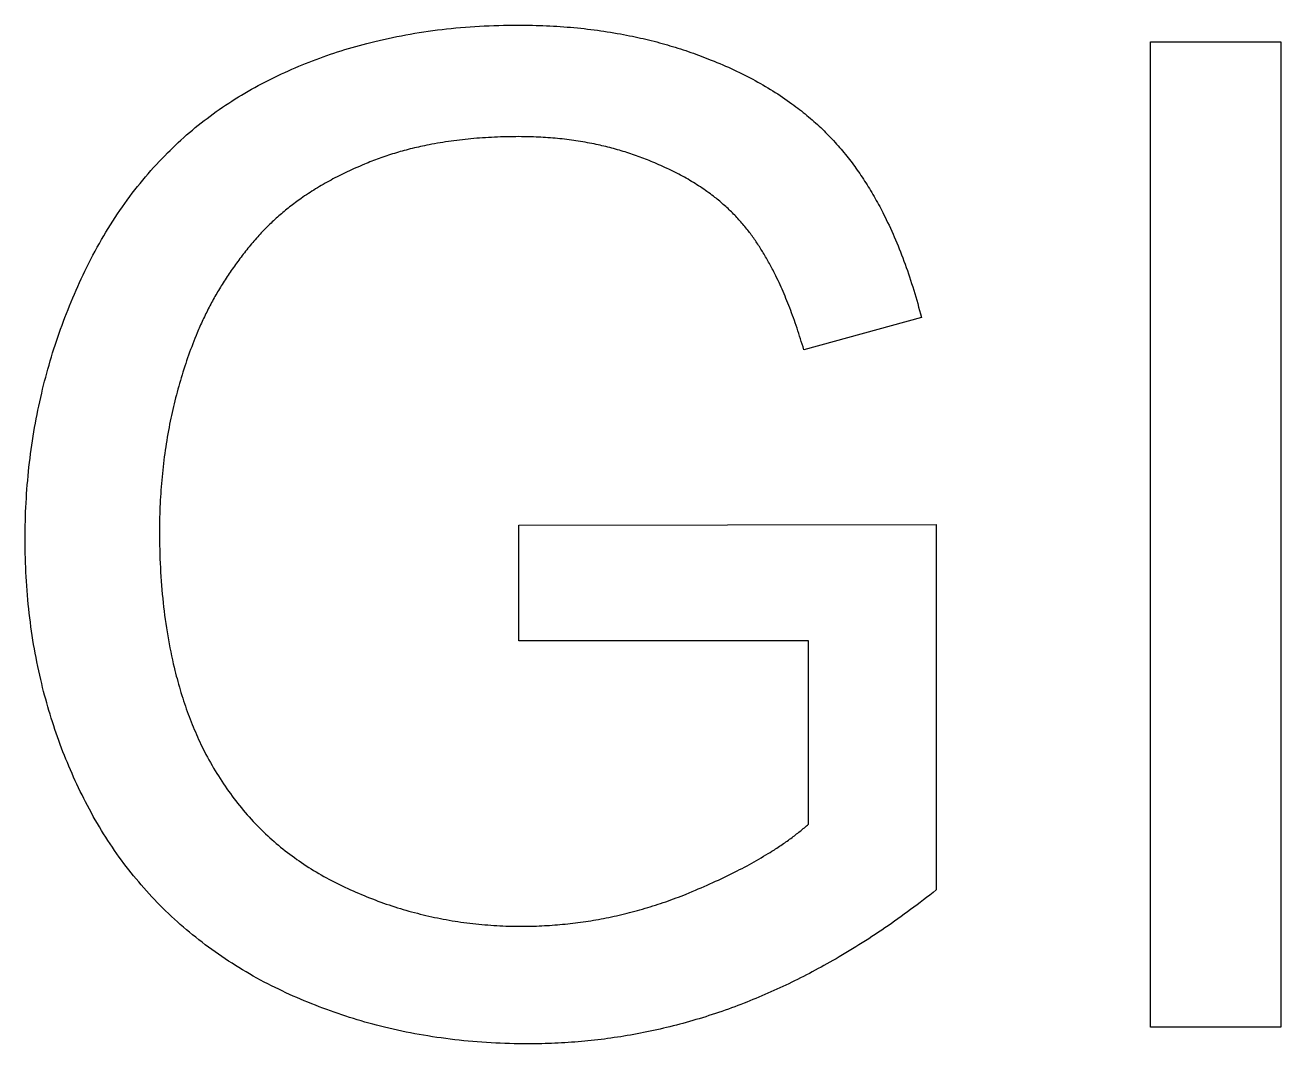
# Model space of a CAD drawing. Extents: x -140 to 139, y -60 to 60.
# Drawn here: x 34.88 to 38.705, y 30.449 to 33.551 of the extents above; entities that cross this region are included whole.
import ezdxf

# ---------------------------------------------------------------- set-up
doc = ezdxf.new("R2010")
doc.units = 0
doc.layers.add('ENGRAVE', color=5, linetype='Continuous')

msp = doc.modelspace()

# ---------------------------------------------------------------- linework, layer by layer
at = {"layer": 'ENGRAVE', "color": 5}
for points in [[(35.5904, 33.367), (35.6004, 33.3722), (35.6105, 33.3775), (35.6206, 33.3827), (35.6307, 33.3878), (35.6409, 33.3928), (35.6512, 33.3977), (35.6614, 33.4026), (35.6718, 33.4073), (35.6822, 33.412), (35.6926, 33.4166), (35.703, 33.4212), (35.7135, 33.4257), (35.7241, 33.43), (35.7347, 33.4343), (35.7453, 33.4386), (35.756, 33.4427), (35.7667, 33.4468), (35.7775, 33.4508), (35.7883, 33.4547), (35.7992, 33.4585), (35.8101, 33.4623), (35.821, 33.466), (35.832, 33.4696), (35.8431, 33.4731), (35.8542, 33.4766), (35.8654, 33.48), (35.8766, 33.4832), (35.8876, 33.4864), (35.8986, 33.4895), (35.9096, 33.4925), (35.921, 33.4955), (35.9329, 33.4985), (35.9455, 33.5016), (35.9587, 33.5047), (35.9722, 33.5078), (35.9858, 33.5108), (35.9993, 33.5137), (36.0128, 33.5164), (36.0262, 33.519), (36.0397, 33.5215), (36.0533, 33.5239), (36.0669, 33.5263), (36.0807, 33.5285), (36.0945, 33.5306), (36.1083, 33.5326), (36.1222, 33.5345), (36.1362, 33.5363), (36.1502, 33.538), (36.1642, 33.5396), (36.1784, 33.5411), (36.1926, 33.5425), (36.2068, 33.5438), (36.2211, 33.5449), (36.2355, 33.546), (36.2499, 33.547), (36.2644, 33.5479), (36.2789, 33.5487), (36.2935, 33.5493), (36.3082, 33.5499), (36.3229, 33.5503), (36.3377, 33.5507), (36.3525, 33.5509), (36.3674, 33.551), (36.3823, 33.5512)], [(36.3823, 33.5512), (36.3932, 33.5511), (36.404, 33.551), (36.4148, 33.5509), (36.4256, 33.5507), (36.4363, 33.5504), (36.447, 33.5501), (36.4576, 33.5497), (36.4682, 33.5493), (36.4788, 33.5487), (36.4894, 33.5482), (36.4999, 33.5476), (36.5104, 33.5469), (36.5208, 33.5461), (36.5312, 33.5453), (36.5416, 33.5445), (36.5519, 33.5435), (36.5622, 33.5426), (36.5724, 33.5415), (36.5827, 33.5404), (36.5929, 33.5393), (36.603, 33.538), (36.6132, 33.5368), (36.6232, 33.5354), (36.6333, 33.534), (36.6432, 33.5326), (36.6531, 33.5311), (36.6631, 33.5295), (36.6731, 33.5278), (36.6832, 33.5261), (36.6932, 33.5243), (36.703, 33.5225), (36.7124, 33.5207), (36.7212, 33.5189), (36.7297, 33.5172), (36.7379, 33.5155), (36.746, 33.5137), (36.7543, 33.5119), (36.7626, 33.51), (36.7709, 33.508), (36.7793, 33.506), (36.7875, 33.504), (36.7957, 33.5019), (36.8039, 33.4998), (36.8121, 33.4976), (36.8202, 33.4954), (36.8283, 33.4931), (36.8364, 33.4908), (36.8444, 33.4885), (36.8525, 33.4861), (36.8605, 33.4836), (36.8684, 33.4812), (36.8764, 33.4786), (36.8843, 33.476), (36.8922, 33.4734), (36.9001, 33.4708), (36.9079, 33.468), (36.9157, 33.4653), (36.9235, 33.4625), (36.9313, 33.4597), (36.939, 33.4568), (36.9467, 33.4538), (36.9543, 33.4508), (36.962, 33.4478), (36.9696, 33.4447)], [(38.308, 30.5), (38.308, 33.5)], [(38.308, 33.5), (38.705, 33.5)], [(38.705, 33.5), (38.705, 30.5)], [(36.9696, 33.4447), (36.9785, 33.4412), (36.9873, 33.4376), (36.9961, 33.4339), (37.0049, 33.4302), (37.0135, 33.4265), (37.0221, 33.4227), (37.0306, 33.4188), (37.039, 33.415), (37.0474, 33.411), (37.0557, 33.407), (37.064, 33.403), (37.0721, 33.3989), (37.0803, 33.3948), (37.0883, 33.3906), (37.0963, 33.3864), (37.1042, 33.3821), (37.112, 33.3778), (37.1198, 33.3734), (37.1275, 33.369), (37.1352, 33.3645), (37.1428, 33.36), (37.1503, 33.3554), (37.1578, 33.3508), (37.1652, 33.3461), (37.1725, 33.3415), (37.1797, 33.3367), (37.1869, 33.3319), (37.1941, 33.327), (37.2013, 33.322), (37.2085, 33.3169), (37.2154, 33.3119), (37.2219, 33.3071), (37.228, 33.3026), (37.2338, 33.2982), (37.2393, 33.2939), (37.2447, 33.2897), (37.2502, 33.2853), (37.2557, 33.2808), (37.2612, 33.2763), (37.2667, 33.2717), (37.2721, 33.2671), (37.2775, 33.2624), (37.2828, 33.2578), (37.288, 33.2531), (37.2932, 33.2484), (37.2983, 33.2436), (37.3034, 33.2389), (37.3085, 33.234), (37.3135, 33.2292), (37.3185, 33.2243), (37.3234, 33.2193), (37.3283, 33.2144), (37.3331, 33.2094), (37.3379, 33.2043), (37.3426, 33.1993), (37.3473, 33.1942), (37.3519, 33.189), (37.3565, 33.1839), (37.361, 33.1787), (37.3655, 33.1734), (37.3699, 33.1681), (37.3743, 33.1628), (37.3787, 33.1575), (37.383, 33.1521)], [(35.0624, 32.8022), (35.0685, 32.8144), (35.0746, 32.8266), (35.0808, 32.8388), (35.087, 32.8509), (35.0934, 32.8628), (35.0998, 32.8746), (35.1064, 32.8863), (35.113, 32.8979), (35.1197, 32.9093), (35.1265, 32.9207), (35.1334, 32.932), (35.1403, 32.9432), (35.1474, 32.9543), (35.1545, 32.9653), (35.1617, 32.9761), (35.169, 32.9869), (35.1764, 32.9976), (35.1839, 33.0081), (35.1914, 33.0186), (35.199, 33.0289), (35.2068, 33.0392), (35.2146, 33.0493), (35.2225, 33.0594), (35.2304, 33.0693), (35.2384, 33.0791), (35.2466, 33.0888), (35.2548, 33.0984), (35.2631, 33.108), (35.2717, 33.1175), (35.2802, 33.1269), (35.2888, 33.1361), (35.2972, 33.145), (35.3055, 33.1535), (35.3136, 33.1618), (35.3217, 33.1698), (35.3298, 33.1777), (35.3381, 33.1856), (35.3465, 33.1935), (35.355, 33.2013), (35.3636, 33.209), (35.3723, 33.2166), (35.381, 33.2241), (35.3897, 33.2315), (35.3985, 33.2389), (35.4074, 33.2461), (35.4164, 33.2533), (35.4255, 33.2603), (35.4346, 33.2673), (35.4438, 33.2742), (35.4531, 33.281), (35.4624, 33.2877), (35.4718, 33.2943), (35.4813, 33.3009), (35.4909, 33.3073), (35.5005, 33.3137), (35.5102, 33.32), (35.52, 33.3262), (35.5298, 33.3323), (35.5397, 33.3383), (35.5497, 33.3442), (35.5598, 33.35), (35.57, 33.3557), (35.5802, 33.3614), (35.5904, 33.367)], [(36.3844, 33.2115), (36.3749, 33.2114), (36.3655, 33.2113), (36.3561, 33.2112), (36.3468, 33.2111), (36.3375, 33.2108), (36.3282, 33.2106), (36.319, 33.2102), (36.3099, 33.2098), (36.3008, 33.2094), (36.2917, 33.2089), (36.2827, 33.2084), (36.2737, 33.2078), (36.2647, 33.2071), (36.2559, 33.2065), (36.247, 33.2057), (36.2382, 33.2049), (36.2295, 33.2041), (36.2208, 33.2032), (36.2121, 33.2022), (36.2035, 33.2013), (36.1949, 33.2002), (36.1863, 33.1991), (36.1778, 33.198), (36.1694, 33.1968), (36.1611, 33.1955), (36.1528, 33.1942), (36.1445, 33.1929), (36.1361, 33.1915), (36.1276, 33.1899), (36.1192, 33.1884), (36.1111, 33.1868), (36.1035, 33.1853), (36.0966, 33.1839), (36.0903, 33.1826), (36.0842, 33.1812), (36.0782, 33.1799), (36.0721, 33.1785), (36.0659, 33.177), (36.0596, 33.1755), (36.0534, 33.174), (36.0472, 33.1724), (36.0411, 33.1708), (36.035, 33.1692), (36.029, 33.1675), (36.023, 33.1658), (36.017, 33.1641), (36.011, 33.1623), (36.005, 33.1605), (35.9991, 33.1587), (35.9932, 33.1569), (35.9874, 33.155), (35.9815, 33.1531), (35.9757, 33.1511), (35.9699, 33.1491), (35.9642, 33.1471), (35.9585, 33.1451), (35.9528, 33.143), (35.9471, 33.1409), (35.9415, 33.1388), (35.9359, 33.1366), (35.9303, 33.1344), (35.9248, 33.1321), (35.9192, 33.1298), (35.9137, 33.1276)], [(36.7978, 33.1317), (36.7922, 33.134), (36.7867, 33.1363), (36.7812, 33.1385), (36.7757, 33.1408), (36.7701, 33.143), (36.7645, 33.1451), (36.7589, 33.1473), (36.7533, 33.1494), (36.7476, 33.1514), (36.742, 33.1534), (36.7363, 33.1554), (36.7306, 33.1574), (36.7249, 33.1593), (36.7192, 33.1612), (36.7134, 33.163), (36.7077, 33.1648), (36.7019, 33.1666), (36.6961, 33.1684), (36.6903, 33.1701), (36.6845, 33.1718), (36.6786, 33.1734), (36.6728, 33.175), (36.6669, 33.1766), (36.6609, 33.1781), (36.655, 33.1796), (36.649, 33.1811), (36.6431, 33.1825), (36.6371, 33.1839), (36.6313, 33.1853), (36.6254, 33.1866), (36.6193, 33.1879), (36.6131, 33.1892), (36.6065, 33.1905), (36.5997, 33.1918), (36.5927, 33.1931), (36.5857, 33.1944), (36.5788, 33.1956), (36.5719, 33.1968), (36.565, 33.1979), (36.558, 33.1989), (36.5511, 33.1999), (36.5441, 33.2009), (36.537, 33.2019), (36.53, 33.2027), (36.5229, 33.2036), (36.5158, 33.2044), (36.5087, 33.2052), (36.5016, 33.2059), (36.4944, 33.2066), (36.4872, 33.2072), (36.48, 33.2078), (36.4728, 33.2083), (36.4656, 33.2088), (36.4583, 33.2093), (36.451, 33.2097), (36.4437, 33.2101), (36.4364, 33.2104), (36.429, 33.2107), (36.4216, 33.2109), (36.4142, 33.2111), (36.4068, 33.2112), (36.3993, 33.2113), (36.3919, 33.2114), (36.3844, 33.2115)], [(35.9137, 33.1276), (35.9071, 33.1248), (35.9004, 33.1219), (35.8938, 33.1191), (35.8872, 33.1163), (35.8807, 33.1134), (35.8742, 33.1104), (35.8678, 33.1075), (35.8614, 33.1045), (35.8551, 33.1014), (35.8488, 33.0984), (35.8426, 33.0953), (35.8364, 33.0922), (35.8302, 33.089), (35.8241, 33.0859), (35.818, 33.0827), (35.812, 33.0794), (35.806, 33.0762), (35.8, 33.0729), (35.7941, 33.0695), (35.7882, 33.0662), (35.7824, 33.0628), (35.7766, 33.0594), (35.7709, 33.0559), (35.7652, 33.0524), (35.7596, 33.049), (35.754, 33.0454), (35.7485, 33.0419), (35.7429, 33.0382), (35.7373, 33.0345), (35.7317, 33.0308), (35.7264, 33.0271), (35.7213, 33.0235), (35.7165, 33.0202), (35.712, 33.017), (35.7077, 33.0138), (35.7034, 33.0106), (35.6991, 33.0074), (35.6947, 33.0041), (35.6904, 33.0008), (35.686, 32.9974), (35.6818, 32.994), (35.6775, 32.9907), (35.6734, 32.9872), (35.6692, 32.9838), (35.6651, 32.9804), (35.661, 32.9769), (35.6569, 32.9734), (35.6528, 32.9699), (35.6488, 32.9664), (35.6449, 32.9628), (35.6409, 32.9592), (35.637, 32.9556), (35.6331, 32.952), (35.6293, 32.9483), (35.6254, 32.9447), (35.6216, 32.941), (35.6179, 32.9373), (35.6141, 32.9335), (35.6104, 32.9298), (35.6068, 32.926), (35.6032, 32.9222), (35.5996, 32.9183), (35.596, 32.9145), (35.5924, 32.9106)], [(37.0842, 32.9229), (37.0814, 32.9266), (37.0785, 32.9302), (37.0756, 32.9339), (37.0727, 32.9375), (37.0697, 32.9411), (37.0667, 32.9446), (37.0637, 32.9482), (37.0606, 32.9517), (37.0575, 32.9552), (37.0544, 32.9587), (37.0512, 32.9621), (37.048, 32.9656), (37.0447, 32.969), (37.0415, 32.9724), (37.0381, 32.9758), (37.0348, 32.9791), (37.0314, 32.9825), (37.028, 32.9858), (37.0246, 32.9891), (37.0211, 32.9923), (37.0176, 32.9956), (37.014, 32.9988), (37.0105, 33.002), (37.0068, 33.0052), (37.0031, 33.0084), (36.9994, 33.0116), (36.9957, 33.0147), (36.992, 33.0178), (36.9884, 33.0207), (36.9847, 33.0237), (36.9808, 33.0267), (36.9767, 33.03), (36.9721, 33.0334), (36.9673, 33.037), (36.9622, 33.0408), (36.9571, 33.0444), (36.9521, 33.048), (36.947, 33.0515), (36.9419, 33.055), (36.9368, 33.0584), (36.9316, 33.0618), (36.9264, 33.0652), (36.921, 33.0685), (36.9157, 33.0719), (36.9103, 33.0752), (36.9048, 33.0784), (36.8993, 33.0816), (36.8937, 33.0848), (36.8881, 33.088), (36.8824, 33.0911), (36.8767, 33.0942), (36.8709, 33.0973), (36.8651, 33.1003), (36.8592, 33.1033), (36.8533, 33.1063), (36.8474, 33.1093), (36.8413, 33.1122), (36.8353, 33.115), (36.8291, 33.1179), (36.823, 33.1207), (36.8167, 33.1235), (36.8104, 33.1262), (36.8041, 33.1289), (36.7978, 33.1317)], [(37.383, 33.1521), (37.387, 33.1469), (37.3911, 33.1418), (37.3951, 33.1366), (37.399, 33.1313), (37.403, 33.126), (37.4069, 33.1207), (37.4108, 33.1153), (37.4146, 33.1099), (37.4185, 33.1044), (37.4223, 33.0989), (37.426, 33.0933), (37.4298, 33.0877), (37.4335, 33.0821), (37.4372, 33.0764), (37.4409, 33.0707), (37.4446, 33.0649), (37.4482, 33.0591), (37.4518, 33.0532), (37.4553, 33.0473), (37.4589, 33.0414), (37.4624, 33.0354), (37.4659, 33.0294), (37.4693, 33.0234), (37.4728, 33.0172), (37.4762, 33.011), (37.4797, 33.0047), (37.483, 32.9985), (37.4863, 32.9924), (37.4894, 32.9864), (37.4926, 32.9803), (37.4958, 32.9739), (37.4993, 32.9668), (37.5032, 32.959), (37.5073, 32.9505), (37.5115, 32.9416), (37.5157, 32.9326), (37.5197, 32.9237), (37.5237, 32.9149), (37.5275, 32.9061), (37.5313, 32.8972), (37.5351, 32.8883), (37.5389, 32.8792), (37.5426, 32.87), (37.5463, 32.8607), (37.5499, 32.8514), (37.5535, 32.842), (37.557, 32.8326), (37.5605, 32.8231), (37.5639, 32.8135), (37.5673, 32.8038), (37.5707, 32.7941), (37.574, 32.7843), (37.5772, 32.7744), (37.5804, 32.7644), (37.5836, 32.7544), (37.5867, 32.7443), (37.5898, 32.7342), (37.5929, 32.7239), (37.5959, 32.7136), (37.5988, 32.7032), (37.6017, 32.6927), (37.6045, 32.6822), (37.6074, 32.6716), (37.6102, 32.661)], [(35.5924, 32.9106), (35.5886, 32.9063), (35.5848, 32.902), (35.5811, 32.8977), (35.5773, 32.8934), (35.5736, 32.889), (35.5699, 32.8847), (35.5662, 32.8803), (35.5626, 32.8759), (35.559, 32.8715), (35.5554, 32.8671), (35.5519, 32.8626), (35.5483, 32.8582), (35.5448, 32.8537), (35.5414, 32.8492), (35.5379, 32.8448), (35.5345, 32.8403), (35.5311, 32.8358), (35.5277, 32.8312), (35.5244, 32.8267), (35.5211, 32.8221), (35.5178, 32.8176), (35.5145, 32.813), (35.5113, 32.8084), (35.5081, 32.8038), (35.5049, 32.7992), (35.5018, 32.7945), (35.4987, 32.7899), (35.4955, 32.7852), (35.4925, 32.7805), (35.4894, 32.7758), (35.4864, 32.7711), (35.4834, 32.7664), (35.4805, 32.7618), (35.4777, 32.7572), (35.4749, 32.7527), (35.4721, 32.7481), (35.4694, 32.7435), (35.4666, 32.7388), (35.4639, 32.7342), (35.4612, 32.7295), (35.4585, 32.7248), (35.4559, 32.7202), (35.4533, 32.7155), (35.4507, 32.7108), (35.4481, 32.706), (35.4456, 32.7013), (35.4431, 32.6965), (35.4406, 32.6918), (35.4381, 32.687), (35.4357, 32.6822), (35.4333, 32.6774), (35.4309, 32.6726), (35.4285, 32.6678), (35.4262, 32.663), (35.4239, 32.6581), (35.4216, 32.6533), (35.4193, 32.6484), (35.4171, 32.6435), (35.4148, 32.6386), (35.4127, 32.6337), (35.4105, 32.6288), (35.4084, 32.6238), (35.4063, 32.6189), (35.4042, 32.6139)], [(37.252, 32.5628), (37.2495, 32.5711), (37.247, 32.5795), (37.2444, 32.5879), (37.2419, 32.5961), (37.2393, 32.6043), (37.2367, 32.6124), (37.234, 32.6204), (37.2314, 32.6284), (37.2287, 32.6363), (37.226, 32.6441), (37.2232, 32.6519), (37.2205, 32.6596), (37.2177, 32.6673), (37.2149, 32.6748), (37.2121, 32.6823), (37.2092, 32.6898), (37.2064, 32.6971), (37.2035, 32.7044), (37.2006, 32.7116), (37.1976, 32.7188), (37.1947, 32.7259), (37.1917, 32.733), (37.1887, 32.74), (37.1857, 32.7468), (37.1827, 32.7535), (37.1796, 32.7602), (37.1766, 32.7669), (37.1734, 32.7737), (37.1701, 32.7806), (37.1667, 32.7874), (37.1636, 32.7938), (37.1607, 32.7996), (37.1582, 32.8045), (37.1559, 32.8089), (37.1538, 32.8129), (37.1517, 32.8168), (37.1495, 32.8208), (37.1473, 32.825), (37.1449, 32.8293), (37.1426, 32.8335), (37.1403, 32.8376), (37.1379, 32.8417), (37.1356, 32.8457), (37.1333, 32.8497), (37.131, 32.8536), (37.1286, 32.8576), (37.1262, 32.8615), (37.1238, 32.8653), (37.1214, 32.8692), (37.119, 32.873), (37.1166, 32.8768), (37.1142, 32.8805), (37.1118, 32.8842), (37.1093, 32.8879), (37.1068, 32.8915), (37.1044, 32.8952), (37.1019, 32.8987), (37.0994, 32.9023), (37.0969, 32.9058), (37.0944, 32.9093), (37.0919, 32.9127), (37.0893, 32.9161), (37.0868, 32.9195), (37.0842, 32.9229)], [(34.8803, 31.9857), (34.8804, 31.9996), (34.8805, 32.0135), (34.8807, 32.0274), (34.881, 32.0413), (34.8814, 32.0552), (34.8819, 32.069), (34.8825, 32.0827), (34.8833, 32.0965), (34.884, 32.1102), (34.8849, 32.1239), (34.8859, 32.1375), (34.887, 32.1511), (34.8881, 32.1647), (34.8894, 32.1783), (34.8907, 32.1918), (34.8921, 32.2053), (34.8937, 32.2188), (34.8953, 32.2322), (34.897, 32.2456), (34.8988, 32.259), (34.9007, 32.2724), (34.9027, 32.2857), (34.9048, 32.299), (34.907, 32.3122), (34.9092, 32.3254), (34.9116, 32.3386), (34.9141, 32.3518), (34.9166, 32.365), (34.9193, 32.3782), (34.922, 32.3913), (34.9249, 32.4044), (34.9277, 32.4172), (34.9307, 32.4299), (34.9336, 32.4423), (34.9367, 32.4546), (34.9398, 32.4669), (34.943, 32.4792), (34.9463, 32.4915), (34.9497, 32.5038), (34.9532, 32.5161), (34.9568, 32.5284), (34.9604, 32.5406), (34.9642, 32.5528), (34.968, 32.5649), (34.9719, 32.577), (34.9759, 32.5891), (34.98, 32.6012), (34.9842, 32.6133), (34.9884, 32.6253), (34.9927, 32.6373), (34.9972, 32.6492), (35.0017, 32.6612), (35.0063, 32.6731), (35.011, 32.6849), (35.0157, 32.6968), (35.0206, 32.7086), (35.0255, 32.7204), (35.0305, 32.7322), (35.0356, 32.7439), (35.0408, 32.7556), (35.0461, 32.7673), (35.0515, 32.7789), (35.0569, 32.7906), (35.0624, 32.8022)], [(37.6102, 32.661), (37.252, 32.5628)], [(35.4042, 32.6139), (35.4008, 32.6055), (35.3974, 32.5971), (35.3941, 32.5887), (35.3908, 32.5803), (35.3876, 32.5719), (35.3844, 32.5634), (35.3813, 32.5549), (35.3783, 32.5464), (35.3753, 32.5378), (35.3723, 32.5293), (35.3694, 32.5207), (35.3666, 32.5121), (35.3638, 32.5035), (35.361, 32.4948), (35.3584, 32.4862), (35.3557, 32.4775), (35.3531, 32.4688), (35.3506, 32.46), (35.3481, 32.4513), (35.3457, 32.4425), (35.3433, 32.4337), (35.341, 32.4249), (35.3387, 32.4161), (35.3364, 32.4072), (35.3343, 32.3983), (35.3321, 32.3894), (35.3301, 32.3804), (35.3281, 32.3716), (35.3261, 32.3627), (35.3242, 32.3538), (35.3223, 32.3448), (35.3205, 32.3356), (35.3186, 32.326), (35.3168, 32.3162), (35.315, 32.3063), (35.3132, 32.2963), (35.3116, 32.2864), (35.31, 32.2764), (35.3084, 32.2665), (35.307, 32.2566), (35.3055, 32.2467), (35.3042, 32.2367), (35.3029, 32.2266), (35.3016, 32.2166), (35.3005, 32.2065), (35.2993, 32.1964), (35.2983, 32.1862), (35.2973, 32.1761), (35.2964, 32.1659), (35.2955, 32.1557), (35.2947, 32.1455), (35.2939, 32.1352), (35.2932, 32.1249), (35.2926, 32.1146), (35.292, 32.1043), (35.2915, 32.094), (35.291, 32.0836), (35.2906, 32.0732), (35.2903, 32.0627), (35.29, 32.0523), (35.2899, 32.0418), (35.2897, 32.0313), (35.2896, 32.0208), (35.2896, 32.0102)], [(36.3844, 32.0286), (37.6552, 32.0307)], [(36.3844, 31.6767), (36.3844, 32.0286)], [(37.6552, 32.0307), (37.6552, 30.9175)], [(35.0645, 31.1855), (35.0591, 31.1963), (35.0537, 31.207), (35.0484, 31.2177), (35.0432, 31.2285), (35.038, 31.2393), (35.033, 31.2502), (35.028, 31.2611), (35.0232, 31.2721), (35.0184, 31.2831), (35.0137, 31.2941), (35.009, 31.3052), (35.0045, 31.3163), (35, 31.3274), (34.9956, 31.3386), (34.9913, 31.3498), (34.9871, 31.361), (34.983, 31.3723), (34.9789, 31.3836), (34.975, 31.395), (34.9711, 31.4064), (34.9673, 31.4178), (34.9635, 31.4293), (34.9599, 31.4408), (34.9563, 31.4524), (34.9528, 31.464), (34.9494, 31.4757), (34.9461, 31.4873), (34.9429, 31.4989), (34.9397, 31.5104), (34.9367, 31.522), (34.9337, 31.5339), (34.9307, 31.5461), (34.9277, 31.5587), (34.9247, 31.5718), (34.9218, 31.5851), (34.9189, 31.5985), (34.9162, 31.6118), (34.9136, 31.6251), (34.9111, 31.6383), (34.9087, 31.6517), (34.9063, 31.665), (34.9041, 31.6785), (34.902, 31.692), (34.9, 31.7055), (34.8981, 31.7191), (34.8962, 31.7327), (34.8945, 31.7464), (34.8929, 31.7601), (34.8914, 31.7739), (34.8899, 31.7877), (34.8886, 31.8015), (34.8874, 31.8154), (34.8862, 31.8294), (34.8852, 31.8434), (34.8843, 31.8574), (34.8834, 31.8715), (34.8827, 31.8856), (34.882, 31.8997), (34.8815, 31.9139), (34.8811, 31.9282), (34.8808, 31.9425), (34.8806, 31.9569), (34.8804, 31.9713), (34.8803, 31.9857)], [(35.2896, 32.0102), (35.2897, 31.9961), (35.2898, 31.9819), (35.29, 31.9678), (35.2903, 31.9538), (35.2906, 31.9398), (35.2911, 31.926), (35.2917, 31.9123), (35.2923, 31.8986), (35.2931, 31.8851), (35.2939, 31.8716), (35.2948, 31.8582), (35.2958, 31.8448), (35.2969, 31.8316), (35.2981, 31.8184), (35.2993, 31.8053), (35.3007, 31.7924), (35.3021, 31.7794), (35.3036, 31.7666), (35.3052, 31.7539), (35.3069, 31.7412), (35.3087, 31.7286), (35.3106, 31.7161), (35.3126, 31.7036), (35.3146, 31.6914), (35.3167, 31.6793), (35.3189, 31.6672), (35.3212, 31.6551), (35.3236, 31.6429), (35.3262, 31.6305), (35.3289, 31.6183), (35.3316, 31.6065), (35.3341, 31.5957), (35.3364, 31.5861), (35.3386, 31.5773), (35.3407, 31.5691), (35.3429, 31.561), (35.3451, 31.5527), (35.3475, 31.5441), (35.35, 31.5356), (35.3525, 31.527), (35.355, 31.5186), (35.3576, 31.5102), (35.3602, 31.502), (35.3628, 31.4938), (35.3656, 31.4856), (35.3683, 31.4775), (35.3712, 31.4694), (35.374, 31.4613), (35.3769, 31.4533), (35.3799, 31.4454), (35.3829, 31.4375), (35.386, 31.4296), (35.3891, 31.4218), (35.3923, 31.414), (35.3955, 31.4063), (35.3988, 31.3986), (35.4021, 31.391), (35.4054, 31.3834), (35.4088, 31.3759), (35.4123, 31.3685), (35.4159, 31.361), (35.4194, 31.3537), (35.423, 31.3463), (35.4267, 31.339)], [(37.2664, 31.6767), (36.3844, 31.6767)], [(37.2664, 31.118), (37.2664, 31.6767)], [(35.4267, 31.339), (35.4312, 31.3305), (35.4357, 31.3221), (35.4402, 31.3136), (35.4448, 31.3053), (35.4495, 31.297), (35.4543, 31.2888), (35.4591, 31.2807), (35.464, 31.2727), (35.469, 31.2647), (35.474, 31.2568), (35.479, 31.249), (35.4842, 31.2412), (35.4894, 31.2335), (35.4946, 31.2259), (35.5, 31.2183), (35.5054, 31.2109), (35.5108, 31.2034), (35.5163, 31.1961), (35.5219, 31.1888), (35.5275, 31.1816), (35.5332, 31.1745), (35.539, 31.1674), (35.5448, 31.1604), (35.5507, 31.1535), (35.5567, 31.1466), (35.5627, 31.1399), (35.5688, 31.1332), (35.5749, 31.1265), (35.5812, 31.1199), (35.5875, 31.1134), (35.5938, 31.1069), (35.6001, 31.1006), (35.6064, 31.0945), (35.6128, 31.0884), (35.6191, 31.0825), (35.6255, 31.0766), (35.632, 31.0708), (35.6386, 31.065), (35.6452, 31.0593), (35.6519, 31.0536), (35.6586, 31.048), (35.6654, 31.0425), (35.6723, 31.0371), (35.6792, 31.0317), (35.6861, 31.0264), (35.6932, 31.0211), (35.7003, 31.016), (35.7074, 31.0108), (35.7146, 31.0058), (35.7219, 31.0008), (35.7292, 30.9959), (35.7366, 30.991), (35.744, 30.9862), (35.7515, 30.9815), (35.7591, 30.9769), (35.7667, 30.9723), (35.7744, 30.9677), (35.7821, 30.9633), (35.7899, 30.9589), (35.7978, 30.9546), (35.8057, 30.9503), (35.8137, 30.9462), (35.8218, 30.942), (35.8298, 30.9379)], [(35.6088, 30.6371), (35.5976, 30.6432), (35.5864, 30.6493), (35.5753, 30.6555), (35.5642, 30.6617), (35.5533, 30.668), (35.5424, 30.6745), (35.5317, 30.681), (35.521, 30.6876), (35.5104, 30.6943), (35.5, 30.7011), (35.4895, 30.7079), (35.4792, 30.7149), (35.469, 30.7219), (35.4588, 30.729), (35.4488, 30.7362), (35.4388, 30.7434), (35.4289, 30.7508), (35.4191, 30.7582), (35.4094, 30.7657), (35.3998, 30.7733), (35.3902, 30.781), (35.3808, 30.7888), (35.3714, 30.7966), (35.3622, 30.8045), (35.353, 30.8125), (35.3439, 30.8206), (35.3349, 30.8288), (35.3259, 30.8371), (35.3171, 30.8454), (35.3083, 30.8539), (35.2996, 30.8624), (35.2911, 30.8709), (35.2826, 30.8796), (35.2743, 30.8882), (35.2661, 30.8969), (35.258, 30.9057), (35.2499, 30.9146), (35.242, 30.9236), (35.2341, 30.9327), (35.2263, 30.9418), (35.2185, 30.951), (35.2109, 30.9604), (35.2034, 30.9697), (35.1959, 30.9792), (35.1885, 30.9887), (35.1812, 30.9984), (35.174, 31.0081), (35.1669, 31.0179), (35.1599, 31.0277), (35.1529, 31.0377), (35.146, 31.0477), (35.1392, 31.0578), (35.1325, 31.068), (35.1259, 31.0783), (35.1194, 31.0887), (35.113, 31.0991), (35.1066, 31.1096), (35.1003, 31.1202), (35.0941, 31.1309), (35.088, 31.1417), (35.082, 31.1526), (35.0761, 31.1635), (35.0703, 31.1745), (35.0645, 31.1855)], [(36.8939, 30.9052), (36.9032, 30.909), (36.9124, 30.9129), (36.9216, 30.9167), (36.9307, 30.9205), (36.9397, 30.9244), (36.9486, 30.9283), (36.9574, 30.9322), (36.9661, 30.9361), (36.9747, 30.94), (36.9832, 30.9439), (36.9917, 30.9478), (37.0001, 30.9517), (37.0083, 30.9556), (37.0165, 30.9596), (37.0247, 30.9635), (37.0327, 30.9675), (37.0406, 30.9715), (37.0485, 30.9754), (37.0562, 30.9794), (37.0639, 30.9834), (37.0715, 30.9874), (37.0791, 30.9915), (37.0865, 30.9955), (37.0938, 30.9995), (37.1009, 31.0035), (37.108, 31.0075), (37.1151, 31.0115), (37.1222, 31.0157), (37.1295, 31.02), (37.1367, 31.0244), (37.1434, 31.0284), (37.1493, 31.0321), (37.1543, 31.0352), (37.1585, 31.0378), (37.1623, 31.0402), (37.1659, 31.0426), (37.1698, 31.0451), (37.1738, 31.0478), (37.1779, 31.0505), (37.182, 31.0532), (37.186, 31.0559), (37.1899, 31.0586), (37.1937, 31.0612), (37.1975, 31.0639), (37.2012, 31.0665), (37.205, 31.0692), (37.2087, 31.0719), (37.2124, 31.0746), (37.216, 31.0773), (37.2196, 31.08), (37.2232, 31.0827), (37.2267, 31.0853), (37.2302, 31.088), (37.2337, 31.0908), (37.2371, 31.0935), (37.2405, 31.0962), (37.2439, 31.0989), (37.2472, 31.1016), (37.2505, 31.1043), (37.2537, 31.1071), (37.2569, 31.1098), (37.2601, 31.1125), (37.2632, 31.1153), (37.2664, 31.118)], [(35.8298, 30.9379), (35.838, 30.9339), (35.8463, 30.9299), (35.8545, 30.926), (35.8628, 30.9221), (35.8711, 30.9183), (35.8794, 30.9146), (35.8877, 30.9109), (35.8961, 30.9073), (35.9044, 30.9038), (35.9128, 30.9003), (35.9212, 30.8969), (35.9296, 30.8936), (35.938, 30.8903), (35.9465, 30.887), (35.9549, 30.8839), (35.9634, 30.8808), (35.9719, 30.8778), (35.9804, 30.8748), (35.9889, 30.8719), (35.9974, 30.8691), (36.006, 30.8663), (36.0145, 30.8636), (36.0231, 30.8609), (36.0317, 30.8583), (36.0403, 30.8558), (36.0489, 30.8533), (36.0576, 30.851), (36.0662, 30.8486), (36.0749, 30.8464), (36.0836, 30.8442), (36.0923, 30.842), (36.101, 30.8399), (36.1098, 30.8379), (36.1186, 30.8359), (36.1274, 30.834), (36.1363, 30.8322), (36.1452, 30.8304), (36.154, 30.8287), (36.1629, 30.8271), (36.1718, 30.8255), (36.1808, 30.824), (36.1897, 30.8225), (36.1987, 30.8212), (36.2076, 30.8198), (36.2166, 30.8186), (36.2256, 30.8174), (36.2347, 30.8163), (36.2437, 30.8152), (36.2528, 30.8142), (36.2618, 30.8133), (36.2709, 30.8124), (36.28, 30.8116), (36.2891, 30.8109), (36.2983, 30.8102), (36.3074, 30.8096), (36.3166, 30.809), (36.3258, 30.8085), (36.335, 30.8081), (36.3442, 30.8078), (36.3534, 30.8075), (36.3627, 30.8073), (36.372, 30.8071), (36.3812, 30.807), (36.3905, 30.807)], [(36.3905, 30.807), (36.3985, 30.807), (36.4064, 30.8071), (36.4144, 30.8072), (36.4223, 30.8073), (36.4302, 30.8075), (36.4381, 30.8078), (36.4461, 30.8081), (36.454, 30.8085), (36.4619, 30.8089), (36.4698, 30.8093), (36.4777, 30.8098), (36.4856, 30.8103), (36.4934, 30.8109), (36.5013, 30.8115), (36.5092, 30.8122), (36.5171, 30.8129), (36.5249, 30.8137), (36.5328, 30.8145), (36.5406, 30.8154), (36.5485, 30.8163), (36.5563, 30.8173), (36.5641, 30.8183), (36.5719, 30.8193), (36.5798, 30.8204), (36.5876, 30.8216), (36.5954, 30.8228), (36.6032, 30.824), (36.611, 30.8253), (36.6187, 30.8266), (36.6265, 30.828), (36.6343, 30.8294), (36.6421, 30.8309), (36.65, 30.8324), (36.658, 30.8341), (36.6659, 30.8357), (36.6739, 30.8374), (36.6819, 30.8392), (36.6898, 30.841), (36.6977, 30.8428), (36.7056, 30.8447), (36.7136, 30.8467), (36.7215, 30.8487), (36.7294, 30.8507), (36.7373, 30.8529), (36.7452, 30.855), (36.753, 30.8572), (36.7609, 30.8594), (36.7688, 30.8617), (36.7767, 30.8641), (36.7845, 30.8665), (36.7924, 30.8689), (36.8002, 30.8714), (36.8081, 30.874), (36.8159, 30.8766), (36.8237, 30.8792), (36.8316, 30.8819), (36.8394, 30.8846), (36.8472, 30.8874), (36.855, 30.8902), (36.8628, 30.8931), (36.8706, 30.8961), (36.8784, 30.8991), (36.8862, 30.9021), (36.8939, 30.9052)], [(37.6552, 30.9175), (37.6455, 30.9098), (37.6358, 30.9022), (37.6261, 30.8946), (37.6164, 30.8871), (37.6067, 30.8797), (37.5969, 30.8723), (37.5872, 30.865), (37.5774, 30.8577), (37.5677, 30.8506), (37.5579, 30.8434), (37.5481, 30.8364), (37.5383, 30.8294), (37.5285, 30.8224), (37.5187, 30.8156), (37.5089, 30.8088), (37.499, 30.802), (37.4892, 30.7953), (37.4793, 30.7887), (37.4695, 30.7822), (37.4596, 30.7757), (37.4497, 30.7692), (37.4398, 30.7629), (37.4299, 30.7566), (37.42, 30.7503), (37.4101, 30.7442), (37.4002, 30.7381), (37.3903, 30.732), (37.3802, 30.726), (37.3701, 30.7199), (37.3599, 30.714), (37.35, 30.7082), (37.3403, 30.7026), (37.3311, 30.6974), (37.3221, 30.6924), (37.3134, 30.6875), (37.3046, 30.6827), (37.2958, 30.6779), (37.2869, 30.6731), (37.2779, 30.6683), (37.2689, 30.6636), (37.2599, 30.6589), (37.2509, 30.6543), (37.2419, 30.6498), (37.233, 30.6453), (37.224, 30.6408), (37.215, 30.6364), (37.2059, 30.632), (37.1969, 30.6277), (37.1879, 30.6234), (37.1789, 30.6192), (37.1698, 30.6151), (37.1608, 30.611), (37.1517, 30.6069), (37.1426, 30.6029), (37.1336, 30.5989), (37.1245, 30.595), (37.1154, 30.5911), (37.1063, 30.5873), (37.0972, 30.5836), (37.088, 30.5799), (37.0789, 30.5762), (37.0698, 30.5726), (37.0606, 30.569), (37.0515, 30.5655)], [(36.413, 30.4488), (36.3987, 30.449), (36.3844, 30.4491), (36.3701, 30.4493), (36.3559, 30.4496), (36.3417, 30.4501), (36.3276, 30.4506), (36.3135, 30.4513), (36.2995, 30.452), (36.2855, 30.4529), (36.2715, 30.4538), (36.2576, 30.4549), (36.2437, 30.456), (36.2299, 30.4572), (36.2161, 30.4586), (36.2023, 30.46), (36.1886, 30.4616), (36.175, 30.4632), (36.1613, 30.4649), (36.1478, 30.4668), (36.1342, 30.4687), (36.1207, 30.4708), (36.1072, 30.4729), (36.0938, 30.4751), (36.0805, 30.4775), (36.0672, 30.4799), (36.0539, 30.4824), (36.0407, 30.485), (36.0274, 30.4878), (36.0141, 30.4907), (36.0008, 30.4936), (35.9877, 30.4967), (35.975, 30.4997), (35.9627, 30.5028), (35.9507, 30.5058), (35.9389, 30.509), (35.9272, 30.5121), (35.9154, 30.5154), (35.9036, 30.5189), (35.8918, 30.5223), (35.88, 30.5259), (35.8683, 30.5296), (35.8566, 30.5333), (35.845, 30.5372), (35.8334, 30.5411), (35.8218, 30.5451), (35.8103, 30.5491), (35.7988, 30.5533), (35.7873, 30.5576), (35.7759, 30.5619), (35.7645, 30.5663), (35.7531, 30.5708), (35.7418, 30.5754), (35.7305, 30.5801), (35.7193, 30.5849), (35.7081, 30.5897), (35.6969, 30.5946), (35.6858, 30.5996), (35.6747, 30.6047), (35.6636, 30.6099), (35.6526, 30.6152), (35.6416, 30.6206), (35.6306, 30.626), (35.6197, 30.6316), (35.6088, 30.6371)], [(37.0515, 30.5655), (37.0417, 30.5619), (37.0319, 30.5583), (37.0221, 30.5548), (37.0123, 30.5513), (37.0024, 30.5478), (36.9926, 30.5445), (36.9828, 30.5412), (36.9729, 30.538), (36.9631, 30.5348), (36.9532, 30.5317), (36.9433, 30.5286), (36.9334, 30.5256), (36.9235, 30.5226), (36.9136, 30.5197), (36.9037, 30.5169), (36.8938, 30.5141), (36.8839, 30.5114), (36.874, 30.5088), (36.864, 30.5062), (36.8541, 30.5036), (36.8441, 30.5011), (36.8341, 30.4987), (36.8242, 30.4963), (36.8142, 30.494), (36.8042, 30.4918), (36.7942, 30.4896), (36.7842, 30.4874), (36.7742, 30.4853), (36.7641, 30.4833), (36.7541, 30.4813), (36.744, 30.4794), (36.734, 30.4776), (36.7241, 30.4758), (36.7142, 30.4741), (36.7043, 30.4724), (36.6944, 30.4708), (36.6844, 30.4693), (36.6745, 30.4678), (36.6645, 30.4664), (36.6545, 30.465), (36.6446, 30.4637), (36.6346, 30.4624), (36.6246, 30.4612), (36.6146, 30.4601), (36.6046, 30.459), (36.5946, 30.4579), (36.5846, 30.457), (36.5745, 30.456), (36.5645, 30.4552), (36.5545, 30.4543), (36.5444, 30.4536), (36.5344, 30.4529), (36.5243, 30.4522), (36.5142, 30.4516), (36.5041, 30.4511), (36.494, 30.4506), (36.4839, 30.4502), (36.4738, 30.4498), (36.4637, 30.4495), (36.4536, 30.4493), (36.4435, 30.4491), (36.4333, 30.449), (36.4232, 30.4489), (36.413, 30.4488)], [(38.705, 30.5), (38.308, 30.5)]]:
    msp.add_lwpolyline(points, dxfattribs=at)

doc.saveas('drawing.dxf')
